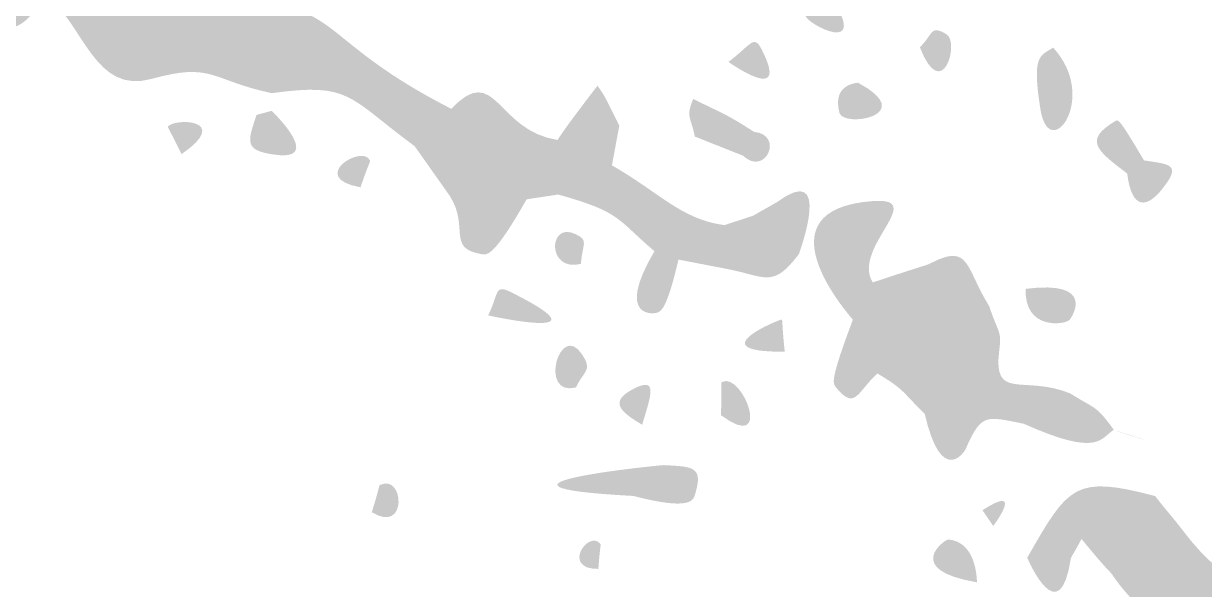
# Model space of a CAD drawing. Header units: millimetres. Extents: x 551 to 751, y 21 to 126.
# Drawn here: x 578.06 to 590.16, y 65.68 to 71.48 of the extents above; entities that cross this region are included whole.
import ezdxf

# ---------------------------------------------------------------- set-up
doc = ezdxf.new("R2010")
doc.units = ezdxf.units.MM

msp = doc.modelspace()

# ---------------------------------------------------------------- hatches: boundary and pattern name
at = {"true_color": 0x000000, "transparency": 33554687}
h = msp.add_hatch(color=18, dxfattribs=at)
edge = h.paths.add_edge_path(flags=0)
edge.add_spline(control_points=[(578.128, 72.829), (578.128, 72.829), (578.194, 72.413), (578.194, 72.413), (577.866, 72.063), (577.57, 71.737), (577.516, 71.677), (577.288, 71.626), (577.196, 71.327), (576.946, 71.758), (577.785, 72.313), (577.97, 72.784), (578.128, 72.829)], knot_values=[0, 0, 0, 0, 1, 1, 1, 2, 2, 2, 3, 3, 3, 4, 4, 4, 4], degree=3, periodic=1)
h = msp.add_hatch(color=18, dxfattribs=at)
edge = h.paths.add_edge_path(flags=0)
edge.add_spline(control_points=[(579.205, 72.598), (579.491, 72.1), (579.445, 71.902), (579.993, 72.024), (580.204, 71.78), (580.153, 71.717), (580.416, 71.668), (581.27, 71.684), (581.114, 71.284), (582.439, 70.608), (582.439, 70.608), (582.064, 70.225), (582.064, 70.225), (581.381, 70.726), (581.414, 70.881), (580.599, 70.768), (579.968, 70.903), (579.996, 71.089), (579.367, 70.914), (578.787, 70.753), (578.675, 71.462), (578.295, 71.769), (578.271, 72.102), (578.253, 72.088), (578.29, 72.219), (578.376, 72.234), (578.357, 72.255), (578.429, 72.268), (578.468, 72.274), (578.465, 72.273), (578.92, 72.341), (578.941, 72.364), (578.942, 72.355), (579.205, 72.598)], knot_values=[0, 0, 0, 0, 1, 1, 1, 2, 2, 2, 3, 3, 3, 4, 4, 4, 5, 5, 5, 6, 6, 6, 7, 7, 7, 8, 8, 8, 9, 9, 9, 10, 10, 10, 11, 11, 11, 11], degree=3, periodic=1)
h = msp.add_hatch(color=18, dxfattribs=at)
edge = h.paths.add_edge_path(flags=0)
edge.add_spline(control_points=[(578.194, 72.413), (578.194, 72.413), (578.29, 72.219), (578.29, 72.219), (578.253, 72.088), (578.271, 72.102), (578.295, 71.769), (578.015, 71.404), (577.934, 71.306), (577.516, 71.677), (577.57, 71.737), (577.866, 72.063), (578.194, 72.413)], knot_values=[0, 0, 0, 0, 1, 1, 1, 2, 2, 2, 3, 3, 3, 4, 4, 4, 4], degree=3, periodic=1)
h = msp.add_hatch(color=18, dxfattribs=at)
edge = h.paths.add_edge_path(flags=0)
edge.add_spline(control_points=[(586.313, 71.785), (586.759, 71.118), (586.075, 71.481), (586.071, 71.562), (586.069, 71.589), (586.071, 71.562), (586.313, 71.785)], knot_values=[0, 0, 0, 0, 1, 1, 1, 2, 2, 2, 2], degree=3, periodic=1)
h = msp.add_hatch(color=18, dxfattribs=at)
edge = h.paths.add_edge_path(flags=0)
edge.add_spline(control_points=[(587.242, 71.239), (587.383, 71.375), (587.345, 71.472), (587.515, 71.372), (587.653, 71.29), (587.471, 70.649), (587.242, 71.239)], knot_values=[0, 0, 0, 0, 1, 1, 1, 2, 2, 2, 2], degree=3, periodic=1)
h = msp.add_hatch(color=18, dxfattribs=at)
edge = h.paths.add_edge_path(flags=0)
edge.add_spline(control_points=[(585.28, 71.089), (585.511, 71.259), (585.538, 71.378), (585.622, 71.214), (585.918, 70.638), (585.304, 71.072), (585.28, 71.089)], knot_values=[0, 0, 0, 0, 1, 1, 1, 2, 2, 2, 2], degree=3, periodic=1)
h = msp.add_hatch(color=18, dxfattribs=at)
edge = h.paths.add_edge_path(flags=0)
edge.add_spline(control_points=[(588.608, 71.235), (589.081, 70.722), (588.57, 70.04), (588.479, 70.597), (588.386, 71.167), (588.477, 71.149), (588.608, 71.235)], knot_values=[0, 0, 0, 0, 1, 1, 1, 2, 2, 2, 2], degree=3, periodic=1)
h = msp.add_hatch(color=18, dxfattribs=at)
edge = h.paths.add_edge_path(flags=0)
edge.add_spline(control_points=[(582.439, 70.608), (582.902, 71.093), (582.894, 70.386), (583.529, 70.288), (583.529, 70.288), (583.696, 70.114), (583.696, 70.114), (583.59, 69.903), (583.598, 69.92), (583.59, 69.903), (583.544, 69.805), (583.573, 69.811), (583.535, 69.729), (583.535, 69.729), (583.212, 69.68), (583.212, 69.68), (583.149, 69.687), (582.754, 69.729), (582.423, 69.717), (582.423, 69.717), (582.064, 70.225), (582.064, 70.225), (582.064, 70.225), (582.439, 70.608), (582.439, 70.608)], knot_values=[0, 0, 0, 0, 1, 1, 1, 2, 2, 2, 3, 3, 3, 4, 4, 4, 5, 5, 5, 6, 6, 6, 7, 7, 7, 8, 8, 8, 8], degree=3, periodic=1)
h = msp.add_hatch(color=18, dxfattribs=at)
edge = h.paths.add_edge_path(flags=0)
edge.add_spline(control_points=[(583.938, 70.844), (584.033, 70.71), (584.012, 70.729), (584.162, 70.435), (584.162, 70.435), (584.086, 70.028), (584.086, 70.028), (584.086, 70.028), (583.696, 70.114), (583.696, 70.114), (583.696, 70.114), (583.529, 70.288), (583.529, 70.288), (583.612, 70.423), (583.904, 70.8), (583.938, 70.844)], knot_values=[0, 0, 0, 0, 1, 1, 1, 2, 2, 2, 3, 3, 3, 4, 4, 4, 5, 5, 5, 5], degree=3, periodic=1)
h = msp.add_hatch(color=18, dxfattribs=at)
edge = h.paths.add_edge_path(flags=0)
edge.add_spline(control_points=[(586.607, 70.876), (587.24, 70.539), (586.458, 70.41), (586.418, 70.566), (586.34, 70.864), (586.595, 70.87), (586.607, 70.876)], knot_values=[0, 0, 0, 0, 1, 1, 1, 2, 2, 2, 2], degree=3, periodic=1)
h = msp.add_hatch(color=18, dxfattribs=at)
edge = h.paths.add_edge_path(flags=0)
edge.add_spline(control_points=[(584.919, 70.709), (585.249, 70.544), (585.23, 70.571), (585.544, 70.371), (585.544, 70.371), (585.43, 70.127), (585.43, 70.127), (585.43, 70.127), (584.936, 70.323), (584.936, 70.323), (584.895, 70.533), (584.839, 70.518), (584.919, 70.709)], knot_values=[0, 0, 0, 0, 1, 1, 1, 2, 2, 2, 3, 3, 3, 4, 4, 4, 4], degree=3, periodic=1)
h = msp.add_hatch(color=18, dxfattribs=at)
edge = h.paths.add_edge_path(flags=0)
edge.add_spline(control_points=[(580.444, 70.545), (580.444, 70.545), (580.599, 70.587), (580.599, 70.587), (580.623, 70.563), (581.151, 70.05), (580.604, 70.141), (580.325, 70.187), (580.348, 70.262), (580.444, 70.545)], knot_values=[0, 0, 0, 0, 1, 1, 1, 2, 2, 2, 3, 3, 3, 3], degree=3, periodic=1)
h = msp.add_hatch(color=18, dxfattribs=at)
edge = h.paths.add_edge_path(flags=0)
edge.add_spline(control_points=[(579.676, 70.143), (579.676, 70.143), (579.534, 70.423), (579.534, 70.423), (579.59, 70.515), (580.202, 70.507), (579.676, 70.143)], knot_values=[0, 0, 0, 0, 1, 1, 1, 2, 2, 2, 2], degree=3, periodic=1)
h = msp.add_hatch(color=18, dxfattribs=at)
edge = h.paths.add_edge_path(flags=0)
edge.add_spline(control_points=[(589.539, 70.079), (589.539, 70.079), (589.367, 69.944), (589.367, 69.944), (589.058, 70.18), (588.915, 70.284), (589.243, 70.481), (589.277, 70.501), (589.286, 70.507), (589.539, 70.079)], knot_values=[0, 0, 0, 0, 1, 1, 1, 2, 2, 2, 3, 3, 3, 3], degree=3, periodic=1)
h = msp.add_hatch(color=18, dxfattribs=at)
edge = h.paths.add_edge_path(flags=0)
edge.add_spline(control_points=[(585.544, 70.371), (585.853, 70.343), (585.661, 69.908), (585.43, 70.127), (585.43, 70.127), (585.544, 70.371), (585.544, 70.371)], knot_values=[0, 0, 0, 0, 1, 1, 1, 2, 2, 2, 2], degree=3, periodic=1)
h = msp.add_hatch(color=18, dxfattribs=at)
edge = h.paths.add_edge_path(flags=0)
edge.add_spline(control_points=[(581.509, 69.803), (580.961, 69.901), (581.529, 70.247), (581.604, 70.081), (581.614, 70.06), (581.604, 70.081), (581.509, 69.803)], knot_values=[0, 0, 0, 0, 1, 1, 1, 2, 2, 2, 2], degree=3, periodic=1)
h = msp.add_hatch(color=18, dxfattribs=at)
edge = h.paths.add_edge_path(flags=0)
edge.add_spline(control_points=[(583.696, 70.114), (583.696, 70.114), (584.086, 70.028), (584.086, 70.028), (584.573, 69.751), (584.793, 69.475), (585.239, 69.415), (585.232, 69.359), (585.235, 69.364), (585.235, 68.972), (585.235, 68.972), (584.768, 69.062), (584.768, 69.062), (584.768, 69.062), (584.522, 69.148), (584.522, 69.148), (584.13, 69.48), (584.186, 69.547), (583.535, 69.729), (583.573, 69.811), (583.544, 69.805), (583.59, 69.903), (583.598, 69.92), (583.59, 69.903), (583.696, 70.114)], knot_values=[0, 0, 0, 0, 1, 1, 1, 2, 2, 2, 3, 3, 3, 4, 4, 4, 5, 5, 5, 6, 6, 6, 7, 7, 7, 8, 8, 8, 8], degree=3, periodic=1)
h = msp.add_hatch(color=18, dxfattribs=at)
edge = h.paths.add_edge_path(flags=0)
edge.add_spline(control_points=[(585.779, 69.652), (586.35, 70.073), (586.017, 69.16), (586.001, 69.116), (586.001, 69.116), (585.533, 69.512), (585.533, 69.512), (585.533, 69.512), (585.779, 69.652), (585.779, 69.652)], knot_values=[0, 0, 0, 0, 1, 1, 1, 2, 2, 2, 3, 3, 3, 3], degree=3, periodic=1)
h = msp.add_hatch(color=18, dxfattribs=at)
edge = h.paths.add_edge_path(flags=0)
edge.add_spline(control_points=[(589.539, 70.079), (589.774, 70.041), (589.913, 70.045), (589.768, 69.841), (589.564, 69.553), (589.412, 69.583), (589.367, 69.944), (589.367, 69.944), (589.539, 70.079), (589.539, 70.079)], knot_values=[0, 0, 0, 0, 1, 1, 1, 2, 2, 2, 3, 3, 3, 3], degree=3, periodic=1)
h = msp.add_hatch(color=18, dxfattribs=at)
edge = h.paths.add_edge_path(flags=0)
edge.add_spline(control_points=[(582.423, 69.717), (582.754, 69.729), (583.149, 69.687), (583.212, 69.68), (582.881, 69.098), (582.811, 69.109), (582.755, 69.117), (582.385, 69.176), (582.631, 69.392), (582.423, 69.717)], knot_values=[0, 0, 0, 0, 1, 1, 1, 2, 2, 2, 3, 3, 3, 3], degree=3, periodic=1)
h = msp.add_hatch(color=18, dxfattribs=at)
edge = h.paths.add_edge_path(flags=0)
edge.add_spline(control_points=[(586.759, 68.828), (586.759, 68.828), (586.561, 68.624), (586.561, 68.624), (586.561, 68.624), (586.556, 68.446), (586.556, 68.446), (586.493, 68.519), (585.574, 69.575), (586.76, 69.662), (587.334, 69.704), (586.54, 69.183), (586.759, 68.828)], knot_values=[0, 0, 0, 0, 1, 1, 1, 2, 2, 2, 3, 3, 3, 4, 4, 4, 4], degree=3, periodic=1)
h = msp.add_hatch(color=18, dxfattribs=at)
edge = h.paths.add_edge_path(flags=0)
edge.add_spline(control_points=[(585.239, 69.415), (585.239, 69.415), (585.533, 69.512), (585.533, 69.512), (585.533, 69.512), (586.001, 69.116), (586.001, 69.116), (585.726, 68.757), (585.666, 68.893), (585.235, 68.972), (585.235, 69.364), (585.232, 69.359), (585.239, 69.415)], knot_values=[0, 0, 0, 0, 1, 1, 1, 2, 2, 2, 3, 3, 3, 4, 4, 4, 4], degree=3, periodic=1)
h = msp.add_hatch(color=18, dxfattribs=at)
edge = h.paths.add_edge_path(flags=0)
edge.add_spline(control_points=[(583.768, 69.018), (583.417, 68.929), (583.431, 69.459), (583.713, 69.323), (583.854, 69.256), (583.783, 69.232), (583.768, 69.018)], knot_values=[0, 0, 0, 0, 1, 1, 1, 2, 2, 2, 2], degree=3, periodic=1)
h = msp.add_hatch(color=18, dxfattribs=at)
edge = h.paths.add_edge_path(flags=0)
edge.add_spline(control_points=[(586.759, 68.828), (587.307, 69.01), (587.307, 69.001), (587.351, 69.024), (587.759, 69.236), (587.706, 68.979), (587.952, 68.586), (588.048, 68.299), (588.082, 68.335), (588.056, 68.133), (587.988, 67.605), (588.305, 67.885), (588.784, 67.69), (588.784, 67.69), (588.307, 67.379), (588.307, 67.379), (587.923, 67.456), (587.873, 67.491), (587.713, 67.123), (587.695, 67.082), (587.462, 66.741), (587.292, 67.48), (587.319, 67.544), (587.551, 68.101), (587.26, 68.36), (587.221, 68.395), (587.126, 68.48), (586.806, 67.895), (586.592, 67.692), (586.577, 67.517), (586.383, 67.751), (586.348, 67.794), (586.321, 67.825), (586.556, 68.446), (586.556, 68.446), (586.561, 68.624), (586.561, 68.624), (586.561, 68.624), (586.759, 68.828), (586.759, 68.828)], knot_values=[0, 0, 0, 0, 1, 1, 1, 2, 2, 2, 3, 3, 3, 4, 4, 4, 5, 5, 5, 6, 6, 6, 7, 7, 7, 8, 8, 8, 9, 9, 9, 10, 10, 10, 11, 11, 11, 12, 12, 12, 13, 13, 13, 13], degree=3, periodic=1)
h = msp.add_hatch(color=18, dxfattribs=at)
edge = h.paths.add_edge_path(flags=0)
edge.add_spline(control_points=[(584.522, 69.148), (584.522, 69.148), (584.768, 69.062), (584.768, 69.062), (584.657, 68.587), (584.602, 68.549), (584.565, 68.524), (584.526, 68.497), (584.11, 68.45), (584.522, 69.148)], knot_values=[0, 0, 0, 0, 1, 1, 1, 2, 2, 2, 3, 3, 3, 3], degree=3, periodic=1)
h = msp.add_hatch(color=18, dxfattribs=at)
edge = h.paths.add_edge_path(flags=0)
edge.add_spline(control_points=[(582.818, 68.49), (582.926, 68.71), (582.883, 68.811), (583.041, 68.733), (584.101, 68.208), (582.844, 68.484), (582.818, 68.49)], knot_values=[0, 0, 0, 0, 1, 1, 1, 2, 2, 2, 2], degree=3, periodic=1)
h = msp.add_hatch(color=18, dxfattribs=at)
edge = h.paths.add_edge_path(flags=0)
edge.add_spline(control_points=[(588.327, 68.762), (589.045, 68.854), (588.807, 68.48), (588.778, 68.446), (588.729, 68.389), (588.307, 68.34), (588.327, 68.762)], knot_values=[0, 0, 0, 0, 1, 1, 1, 2, 2, 2, 2], degree=3, periodic=1)
h = msp.add_hatch(color=18, dxfattribs=at)
edge = h.paths.add_edge_path(flags=0)
edge.add_spline(control_points=[(583.717, 67.751), (583.33, 67.651), (583.552, 68.438), (583.78, 68.09), (583.891, 67.921), (583.798, 67.926), (583.717, 67.751)], knot_values=[0, 0, 0, 0, 1, 1, 1, 2, 2, 2, 2], degree=3, periodic=1)
h = msp.add_hatch(color=18, dxfattribs=at)
edge = h.paths.add_edge_path(flags=0)
edge.add_spline(control_points=[(585.857, 68.118), (584.964, 68.108), (585.814, 68.453), (585.822, 68.447), (585.842, 68.431), (585.822, 68.447), (585.857, 68.118)], knot_values=[0, 0, 0, 0, 1, 1, 1, 2, 2, 2, 2], degree=3, periodic=1)
h = msp.add_hatch(color=18, dxfattribs=at)
edge = h.paths.add_edge_path(flags=0)
edge.add_spline(control_points=[(586.806, 67.895), (587.126, 68.48), (587.221, 68.395), (587.26, 68.36), (587.551, 68.101), (587.319, 67.544), (587.292, 67.48), (587.044, 67.725), (587.082, 67.73), (586.806, 67.895)], knot_values=[0, 0, 0, 0, 1, 1, 1, 2, 2, 2, 3, 3, 3, 3], degree=3, periodic=1)
h = msp.add_hatch(color=18, dxfattribs=at)
edge = h.paths.add_edge_path(flags=0)
edge.add_spline(control_points=[(585.203, 67.467), (585.219, 67.809), (585.196, 67.798), (585.219, 67.809), (585.431, 67.907), (585.744, 67.066), (585.203, 67.467)], knot_values=[0, 0, 0, 0, 1, 1, 1, 2, 2, 2, 2], degree=3, periodic=1)
h = msp.add_hatch(color=18, dxfattribs=at)
edge = h.paths.add_edge_path(flags=0)
edge.add_spline(control_points=[(584.396, 67.369), (584.163, 67.507), (584.057, 67.607), (584.308, 67.737), (584.568, 67.872), (584.481, 67.658), (584.396, 67.369)], knot_values=[0, 0, 0, 0, 1, 1, 1, 2, 2, 2, 2], degree=3, periodic=1)
h = msp.add_hatch(color=18, dxfattribs=at)
edge = h.paths.add_edge_path(flags=0)
edge.add_spline(control_points=[(588.784, 67.69), (589.032, 67.53), (589.04, 67.581), (589.23, 67.317), (589.092, 67.233), (589.085, 67.031), (588.307, 67.379), (588.307, 67.379), (588.784, 67.69), (588.784, 67.69)], knot_values=[0, 0, 0, 0, 1, 1, 1, 2, 2, 2, 3, 3, 3, 3], degree=3, periodic=1)
h = msp.add_hatch(color=18, dxfattribs=at)
edge = h.paths.add_edge_path(flags=0)
edge.add_spline(control_points=[(589.248, 67.311), (589.248, 67.311), (589.23, 67.317), (589.23, 67.317), (589.237, 67.315), (589.241, 67.314), (589.248, 67.311)], knot_values=[0, 0, 0, 0, 1, 1, 1, 2, 2, 2, 2], degree=3, periodic=1)
edge = h.paths.add_edge_path(flags=0)
edge.add_spline(control_points=[(589.248, 67.311), (589.248, 67.311), (589.569, 67.207), (589.569, 67.207), (589.321, 67.281), (589.27, 67.302), (589.248, 67.311)], knot_values=[0, 0, 0, 0, 1, 1, 1, 2, 2, 2, 2], degree=3, periodic=1)
h = msp.add_hatch(color=18, dxfattribs=at)
edge = h.paths.add_edge_path(flags=0)
edge.add_spline(control_points=[(584.618, 66.955), (584.618, 66.955), (584.306, 66.639), (584.306, 66.639), (582.4, 66.74), (584.584, 66.955), (584.618, 66.955)], knot_values=[0, 0, 0, 0, 1, 1, 1, 2, 2, 2, 2], degree=3, periodic=1)
h = msp.add_hatch(color=18, dxfattribs=at)
edge = h.paths.add_edge_path(flags=0)
edge.add_spline(control_points=[(584.618, 66.955), (584.915, 66.939), (585.03, 66.945), (584.935, 66.646), (584.919, 66.595), (584.885, 66.487), (584.306, 66.639), (584.306, 66.639), (584.618, 66.955), (584.618, 66.955)], knot_values=[0, 0, 0, 0, 1, 1, 1, 2, 2, 2, 3, 3, 3, 3], degree=3, periodic=1)
h = msp.add_hatch(color=18, dxfattribs=at)
edge = h.paths.add_edge_path(flags=0)
edge.add_spline(control_points=[(581.625, 66.472), (581.713, 66.753), (581.693, 66.743), (581.713, 66.753), (581.955, 66.869), (581.997, 66.243), (581.625, 66.472)], knot_values=[0, 0, 0, 0, 1, 1, 1, 2, 2, 2, 2], degree=3, periodic=1)
h = msp.add_hatch(color=18, dxfattribs=at)
edge = h.paths.add_edge_path(flags=0)
edge.add_spline(control_points=[(589.654, 66.638), (589.742, 66.52), (589.842, 66.411), (589.931, 66.293), (590.953, 64.928), (591.66, 66.277), (592.833, 65.054), (592.882, 64.719), (592.817, 64.718), (592.486, 64.646), (592.461, 64.797), (592.311, 65.68), (590.729, 65.079), (589.807, 64.962), (589.295, 65.714), (589.216, 65.829), (589.274, 66.584), (588.926, 66.226), (588.899, 66.198), (588.789, 65.995), (588.792, 66.014), (588.789, 65.995), (588.673, 65.244), (588.357, 65.971), (588.343, 66.006), (588.765, 66.747), (588.83, 66.855), (589.654, 66.638)], knot_values=[0, 0, 0, 0, 1, 1, 1, 2, 2, 2, 3, 3, 3, 4, 4, 4, 5, 5, 5, 6, 6, 6, 7, 7, 7, 8, 8, 8, 9, 9, 9, 9], degree=3, periodic=1)
h = msp.add_hatch(color=18, dxfattribs=at)
edge = h.paths.add_edge_path(flags=0)
edge.add_spline(control_points=[(587.883, 66.493), (588.321, 66.774), (588.005, 66.343), (587.994, 66.332), (587.994, 66.332), (587.883, 66.493), (587.883, 66.493)], knot_values=[0, 0, 0, 0, 1, 1, 1, 2, 2, 2, 2], degree=3, periodic=1)
h = msp.add_hatch(color=18, dxfattribs=at)
edge = h.paths.add_edge_path(flags=0)
edge.add_spline(control_points=[(588.899, 66.198), (588.926, 66.226), (589.274, 66.584), (589.216, 65.829), (589.196, 65.863), (589.188, 65.845), (588.899, 66.198)], knot_values=[0, 0, 0, 0, 1, 1, 1, 2, 2, 2, 2], degree=3, periodic=1)
h = msp.add_hatch(color=18, dxfattribs=at)
edge = h.paths.add_edge_path(flags=0)
edge.add_spline(control_points=[(583.947, 65.891), (583.562, 65.887), (583.846, 66.295), (583.965, 66.15), (583.978, 66.135), (583.965, 66.15), (583.947, 65.891)], knot_values=[0, 0, 0, 0, 1, 1, 1, 2, 2, 2, 2], degree=3, periodic=1)
h = msp.add_hatch(color=18, dxfattribs=at)
edge = h.paths.add_edge_path(flags=0)
edge.add_spline(control_points=[(587.827, 65.754), (587.058, 65.883), (587.503, 66.196), (587.534, 66.193), (587.819, 66.168), (587.826, 65.797), (587.827, 65.754)], knot_values=[0, 0, 0, 0, 1, 1, 1, 2, 2, 2, 2], degree=3, periodic=1)

doc.saveas('drawing.dxf')
